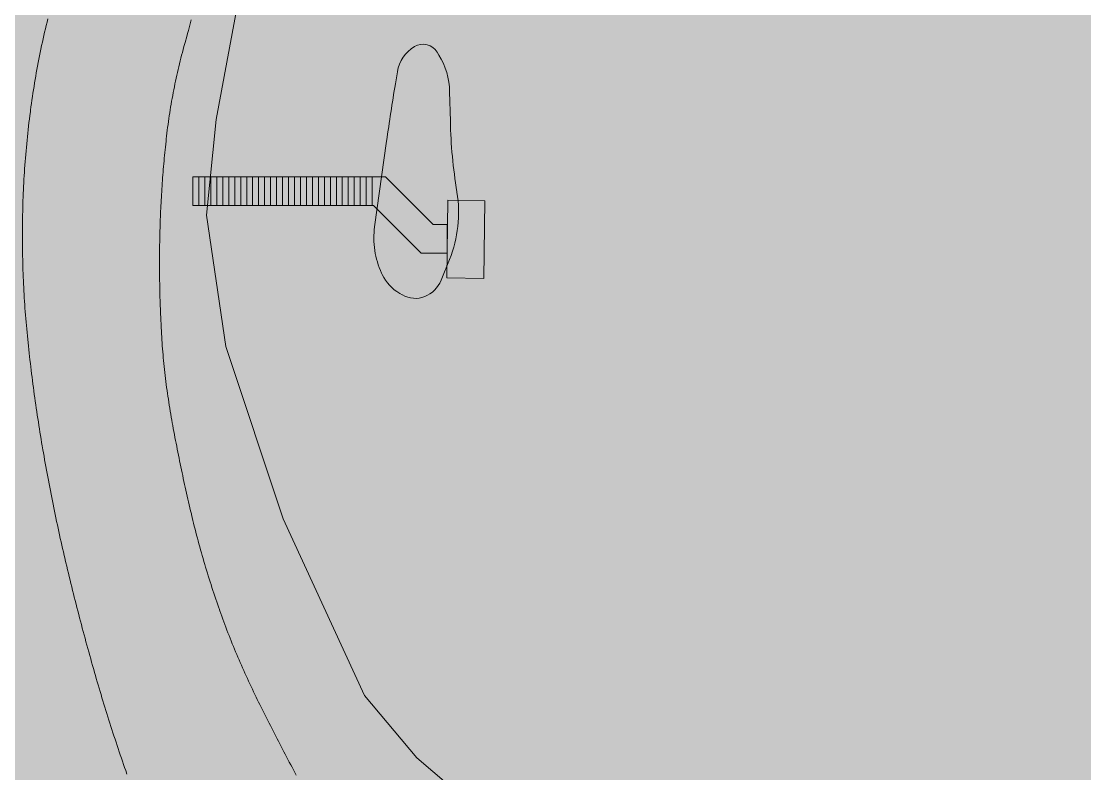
# Model space of a CAD drawing. Header units: metres. Extents: x 68582 to 69192, y 19191 to 19633.
# Drawn here: x 68672.55 to 68717.03, y 19415.33 to 19446.81 of the extents above; entities that cross this region are included whole.
import ezdxf

# ---------------------------------------------------------------- set-up
doc = ezdxf.new("R2010")
doc.units = ezdxf.units.M
doc.linetypes.add('Dash Style-10', pattern=[30.1625, 19.05, -1.411154, 3.527692, -1.411154, 3.175, -1.5875])
doc.layers.get('0').update_dxf_attribs({"lineweight": 15})
doc.layers.add('None', color=7, linetype='Continuous', lineweight=5)

msp = doc.modelspace()

# ---------------------------------------------------------------- hatches: boundary and pattern name
at = {"true_color": 0xd1f0d1, "transparency": 33554687}
msp.add_hatch(color=254, dxfattribs=at).paths.add_polyline_path([(68588.122, 19191.443), (69192.296, 19191.443), (69192.296, 19628.232), (68588.122, 19628.232)], flags=0)
at = {"layer": 'None', "linetype": 'Continuous', "lineweight": 0, "true_color": 0xffffff, "transparency": 33554687}
msp.add_hatch(color=7, dxfattribs=at).paths.add_polyline_path([(68683.178, 19389.013), (68673.369, 19409.997), (68669.336, 19422.068), (68667.002, 19433.338), (68666.375, 19444.204), (68667.27, 19455.109), (68670.275, 19467.023), (68671.4, 19471.5), (68673.82, 19470.44), (68672.18, 19466.4), (68669.25, 19454.78), (68668.38, 19444.18), (68668.99, 19433.6), (68671.27, 19422.59), (68675.23, 19410.74), (68684.99, 19389.86)], flags=0)
at = {"layer": 'None', "linetype": 'Continuous', "lineweight": 0, "true_color": 0xa6caf0, "transparency": 33554687}
for points in [[(68704.58, 19395.3), (68703.2, 19396.8), (68701.5, 19397.3), (68700.2, 19398.7), (68699.7, 19405.6), (68698.9, 19407.6), (68693.3, 19412.4), (68689.1, 19416), (68686.9, 19418.6), (68683.5, 19426), (68681.1, 19433.2), (68680.3, 19438.7), (68680.7, 19442.7), (68681.6, 19447.5), (68685, 19454.9), (68686.8, 19457.6), (68688.5, 19459.6), (68691.2, 19462), (68694, 19463.9), (68698.1, 19466.5), (68700.6, 19467.9), (68703.8, 19468.8), (68707.4, 19469.2), (68712.5, 19468.9), (68722.6, 19467.8), (68725.6, 19467), (68728.4, 19465.5), (68730.9, 19463.3), (68732.6, 19459.8), (68734.2, 19455.2), (68736.5, 19451.4), (68739.7, 19447), (68743.2, 19443.5), (68744.5, 19442.6), (68753.8, 19438.5), (68757.8, 19437.1), (68760.2, 19436.5), (68763.4, 19436.2), (68766, 19435.6), (68765.4, 19434), (68763.9, 19433.7), (68760.7, 19433.7), (68756.1, 19433.5), (68749.2, 19431.6), (68743.7, 19431.1), (68739.9, 19431.1), (68736.8, 19430.4), (68731.2, 19428.1), (68728.2, 19426.1), (68725.4, 19423.8), (68721.33, 19418.5), (68715.9, 19412.5), (68714.3, 19409.6), (68713.2, 19404.8), (68711.8, 19401.6), (68711.2, 19399.4), (68711.2, 19397.44)], [(68765.725, 19434.805), (68766.019, 19435.677), (68762.616, 19436.238), (68758, 19437), (68755.43, 19435.422), (68752.42, 19435.172), (68746.42, 19433.442), (68740.2, 19432.792), (68737.07, 19432.832), (68731.06, 19431.012), (68725.32, 19427.982), (68720.56, 19423.202), (68714.7, 19416.292), (68712.76, 19414.002), (68711.25, 19411.382), (68709, 19400), (68711, 19391.944), (68711.787, 19391.727), (68714.037, 19391.977), (68716.007, 19390.577), (68717.467, 19385.657), (68720.467, 19380.287), (68723.057, 19377.887), (68733.206, 19369.586), (68736.687, 19366.106), (68739.4, 19357.17), (68742.02, 19357.17), (68742.05, 19360), (68741.26, 19364.6), (68739, 19368.42), (68734.297, 19372.9), (68726, 19379.638), (68722.78, 19382.6), (68719.77, 19387.988), (68718.32, 19392.89), (68716.35, 19394.29), (68714.1, 19394.04), (68712.58, 19394.46), (68711.544, 19395.591), (68710.996, 19397.52), (68711.93, 19401.84), (68713.81, 19407.05), (68714.25, 19409.65), (68715.76, 19412.27), (68723.56, 19421.47), (68727.7, 19425.627), (68734.06, 19429.28), (68740.07, 19431.1), (68743.583, 19431.1), (68748.9, 19431.656), (68755.7, 19433.429), (68765.45, 19434.05)]]:
    msp.add_hatch(color=151, dxfattribs=at).paths.add_polyline_path(points, flags=0)
at = {"layer": 'None', "linetype": 'Continuous', "lineweight": 0, "true_color": 0xffcc99, "transparency": 33554687}
for points in [[(68679.728, 19440.3), (68687.786, 19440.3), (68689.773, 19438.313), (68690.368, 19438.313), (68690.368, 19437.113), (68689.276, 19437.113), (68687.289, 19439.1), (68679.728, 19439.1)], [(68690.349, 19436.077), (68690.386, 19439.329), (68691.934, 19439.306), (68691.897, 19436.054)]]:
    msp.add_hatch(color=31, dxfattribs=at).paths.add_polyline_path(points, flags=0)

# ---------------------------------------------------------------- linework, layer by layer
at = {"layer": 'None', "color": 7, "linetype": 'Continuous', "lineweight": 5, "transparency": 33554687}
for p, q in [((68689.95, 19445.515), (68690.019, 19445.401)), ((68688.2, 19444.195), (68688.285, 19444.704)), ((68690.467, 19443.865), (68690.496, 19442.639)), ((68687.329, 19438.216), (68687.832, 19441.8)), ((68679.728, 19440.3), (68679.728, 19439.1)), ((68679.978, 19440.3), (68679.978, 19439.1)), ((68680.228, 19440.3), (68680.228, 19439.1)), ((68680.478, 19440.3), (68680.478, 19439.1)), ((68680.728, 19440.3), (68680.728, 19439.1)), ((68680.978, 19440.3), (68680.978, 19439.1)), ((68681.228, 19440.3), (68681.228, 19439.1)), ((68681.478, 19440.3), (68681.478, 19439.1)), ((68681.728, 19440.3), (68681.728, 19439.1)), ((68681.978, 19440.3), (68681.978, 19439.1)), ((68682.228, 19440.3), (68682.228, 19439.1)), ((68682.478, 19440.3), (68682.478, 19439.1)), ((68682.728, 19440.3), (68682.728, 19439.1)), ((68682.978, 19440.3), (68682.978, 19439.1)), ((68683.228, 19440.3), (68683.228, 19439.1)), ((68683.478, 19440.3), (68683.478, 19439.1)), ((68683.728, 19440.3), (68683.728, 19439.1)), ((68683.978, 19440.3), (68683.978, 19439.1)), ((68684.228, 19440.3), (68684.228, 19439.1)), ((68684.478, 19440.3), (68684.478, 19439.1)), ((68684.728, 19440.3), (68684.728, 19439.1)), ((68684.978, 19440.3), (68684.978, 19439.1)), ((68685.228, 19440.3), (68685.228, 19439.1)), ((68685.478, 19440.3), (68685.478, 19439.1)), ((68685.728, 19440.3), (68685.728, 19439.1)), ((68685.978, 19440.3), (68685.978, 19439.1)), ((68686.228, 19440.3), (68686.228, 19439.1)), ((68686.478, 19440.3), (68686.478, 19439.1)), ((68686.728, 19440.3), (68686.728, 19439.1)), ((68686.978, 19440.3), (68686.978, 19439.1)), ((68687.228, 19440.3), (68687.228, 19439.1)), ((68690.77, 19439.68), (68690.774, 19439.658)), ((68690.46, 19436.85), (68690.106, 19435.975)), ((68687.65, 19436.22), (68687.623, 19436.277)), ((68688.488, 19435.363), (68688.377, 19435.427))]:
    msp.add_line(p, q, dxfattribs=at)
for points in [[(68721.33, 19418.5), (68715.9, 19412.5), (68714.3, 19409.6), (68713.2, 19404.8), (68711.8, 19401.6), (68711.2, 19399.4), (68711.2, 19397.44), (68704.58, 19395.3), (68703.2, 19396.8), (68701.5, 19397.3), (68700.2, 19398.7), (68699.7, 19405.6), (68698.9, 19407.6), (68693.3, 19412.4), (68689.1, 19416), (68686.9, 19418.6), (68683.5, 19426), (68681.1, 19433.2), (68680.3, 19438.7), (68680.7, 19442.7), (68681.6, 19447.5)], [(68676.97, 19415.315), (68676.919, 19415.459), (68676.873, 19415.592), (68676.827, 19415.723), (68676.782, 19415.856), (68676.737, 19415.987), (68676.692, 19416.119), (68676.647, 19416.252), (68676.603, 19416.383), (68676.559, 19416.516), (68676.515, 19416.648), (68676.471, 19416.78), (68676.428, 19416.913), (68676.385, 19417.046), (68676.342, 19417.179), (68676.299, 19417.311), (68676.257, 19417.444), (68676.214, 19417.577), (68676.173, 19417.71), (68676.131, 19417.844), (68676.09, 19417.976), (68676.049, 19418.109), (68676.008, 19418.243), (68675.967, 19418.376), (68675.926, 19418.51), (68675.886, 19418.643), (68675.847, 19418.776), (68675.807, 19418.911), (68675.767, 19419.044), (68675.728, 19419.177), (68675.689, 19419.312), (68675.651, 19419.446), (68675.617, 19419.565), (68675.58, 19419.695), (68675.534, 19419.856), (68675.493, 19419.999), (68675.453, 19420.142), (68675.413, 19420.283), (68675.374, 19420.426), (68675.334, 19420.569), (68675.295, 19420.712), (68675.256, 19420.854), (68675.217, 19420.997), (68675.178, 19421.14), (68675.14, 19421.282), (68675.102, 19421.425), (68675.064, 19421.569), (68675.026, 19421.712), (68674.989, 19421.854), (68674.952, 19421.998), (68674.914, 19422.142), (68674.878, 19422.284), (68674.841, 19422.428), (68674.805, 19422.572), (68674.769, 19422.714), (68674.733, 19422.858), (68674.697, 19423.002), (68674.661, 19423.146), (68674.626, 19423.289), (68674.591, 19423.433), (68674.556, 19423.577), (68674.521, 19423.72), (68674.487, 19423.864), (68674.452, 19424.008), (68674.419, 19424.151), (68674.39, 19424.275), (68674.382, 19424.308), (68674.345, 19424.466), (68674.312, 19424.608), (68674.28, 19424.751), (68674.247, 19424.893), (68674.215, 19425.035), (68674.183, 19425.178), (68674.152, 19425.32), (68674.121, 19425.462), (68674.09, 19425.605), (68674.059, 19425.747), (68674.029, 19425.89), (68673.998, 19426.033), (68673.969, 19426.176), (68673.939, 19426.318), (68673.91, 19426.461), (68673.881, 19426.604), (68673.852, 19426.747), (68673.823, 19426.89), (68673.795, 19427.033), (68673.767, 19427.176), (68673.739, 19427.32), (68673.712, 19427.463), (68673.684, 19427.606), (68673.657, 19427.749), (68673.631, 19427.893), (68673.604, 19428.036), (68673.578, 19428.18), (68673.552, 19428.323), (68673.527, 19428.467), (68673.501, 19428.61), (68673.476, 19428.754), (68673.455, 19428.88), (68673.454, 19428.886), (68673.426, 19429.046), (68673.402, 19429.188), (68673.379, 19429.332), (68673.355, 19429.476), (68673.332, 19429.62), (68673.309, 19429.762), (68673.286, 19429.906), (68673.264, 19430.05), (68673.242, 19430.194), (68673.22, 19430.338), (68673.199, 19430.481), (68673.178, 19430.625), (68673.157, 19430.77), (68673.136, 19430.914), (68673.116, 19431.057), (68673.096, 19431.201), (68673.076, 19431.346), (68673.057, 19431.49), (68673.038, 19431.633), (68673.019, 19431.778), (68673.001, 19431.922), (68672.983, 19432.067), (68672.965, 19432.211), (68672.948, 19432.355), (68672.93, 19432.5), (68672.913, 19432.644), (68672.897, 19432.789), (68672.88, 19432.933), (68672.864, 19433.077), (68672.849, 19433.222), (68672.833, 19433.367), (68672.82, 19433.495), (68672.804, 19433.649), (68672.79, 19433.794), (68672.776, 19433.939), (68672.763, 19434.083), (68672.75, 19434.228), (68672.738, 19434.373), (68672.727, 19434.518), (68672.715, 19434.663), (68672.705, 19434.807), (68672.695, 19434.952), (68672.685, 19435.097), (68672.676, 19435.243), (68672.667, 19435.387), (68672.659, 19435.533), (68672.651, 19435.678), (68672.644, 19435.822), (68672.638, 19435.968), (68672.632, 19436.113), (68672.626, 19436.258), (68672.621, 19436.403), (68672.616, 19436.549), (68672.612, 19436.694), (68672.609, 19436.839), (68672.606, 19436.984), (68672.603, 19437.129), (68672.601, 19437.275), (68672.599, 19437.42), (68672.598, 19437.566), (68672.598, 19437.711), (68672.598, 19437.836), (68672.598, 19437.981), (68672.599, 19438.137), (68672.6, 19438.235), (68672.6, 19438.275), (68672.602, 19438.414), (68672.604, 19438.563), (68672.606, 19438.712), (68672.609, 19438.86), (68672.613, 19439.009), (68672.618, 19439.158), (68672.622, 19439.307), (68672.628, 19439.456), (68672.634, 19439.604), (68672.64, 19439.754), (68672.648, 19439.902), (68672.655, 19440.051), (68672.664, 19440.2), (68672.672, 19440.348), (68672.682, 19440.497), (68672.692, 19440.645), (68672.702, 19440.794), (68672.714, 19440.942), (68672.725, 19441.091), (68672.738, 19441.24), (68672.75, 19441.388), (68672.764, 19441.536), (68672.778, 19441.684), (68672.792, 19441.833), (68672.807, 19441.981), (68672.823, 19442.129), (68672.839, 19442.277), (68672.856, 19442.425), (68672.873, 19442.573), (68672.891, 19442.721), (68672.91, 19442.869), (68672.93, 19443.025), (68672.939, 19443.094), (68672.957, 19443.229), (68672.977, 19443.373), (68672.997, 19443.516), (68673.018, 19443.659), (68673.039, 19443.802), (68673.061, 19443.945), (68673.084, 19444.087), (68673.107, 19444.23), (68673.131, 19444.372), (68673.155, 19444.515), (68673.18, 19444.657), (68673.206, 19444.8), (68673.232, 19444.941), (68673.259, 19445.084), (68673.286, 19445.225), (68673.314, 19445.367), (68673.343, 19445.509), (68673.372, 19445.65), (68673.402, 19445.792), (68673.432, 19445.933), (68673.463, 19446.075), (68673.495, 19446.215), (68673.527, 19446.356), (68673.56, 19446.497), (68673.593, 19446.638), (68673.627, 19446.778), (68673.662, 19446.919)], [(68679.661, 19446.875), (68679.63, 19446.761), (68679.6, 19446.648), (68679.569, 19446.533), (68679.538, 19446.42), (68679.507, 19446.307), (68679.469, 19446.171), (68679.4, 19445.92), (68679.353, 19445.751), (68679.32, 19445.627), (68679.288, 19445.509), (68679.257, 19445.389), (68679.226, 19445.27), (68679.196, 19445.151), (68679.167, 19445.032), (68679.138, 19444.912), (68679.11, 19444.792), (68679.082, 19444.673), (68679.055, 19444.552), (68679.029, 19444.432), (68679.003, 19444.312), (68678.978, 19444.192), (68678.953, 19444.071), (68678.929, 19443.95), (68678.906, 19443.83), (68678.883, 19443.709), (68678.861, 19443.588), (68678.84, 19443.467), (68678.819, 19443.346), (68678.798, 19443.224), (68678.778, 19443.103), (68678.759, 19442.981), (68678.741, 19442.86), (68678.723, 19442.738), (68678.705, 19442.616), (68678.689, 19442.495), (68678.673, 19442.373), (68678.657, 19442.25), (68678.642, 19442.129), (68678.628, 19442.006), (68678.615, 19441.89), (68678.604, 19441.794), (68678.591, 19441.667), (68678.578, 19441.55), (68678.566, 19441.434), (68678.555, 19441.318), (68678.543, 19441.201), (68678.532, 19441.084), (68678.521, 19440.967), (68678.511, 19440.851), (68678.501, 19440.734), (68678.491, 19440.617), (68678.481, 19440.501), (68678.472, 19440.383), (68678.463, 19440.267), (68678.454, 19440.15), (68678.446, 19440.033), (68678.438, 19439.916), (68678.43, 19439.799), (68678.423, 19439.682), (68678.415, 19439.565), (68678.409, 19439.448), (68678.402, 19439.332), (68678.396, 19439.215), (68678.39, 19439.097), (68678.384, 19438.98), (68678.379, 19438.863), (68678.374, 19438.746), (68678.369, 19438.629), (68678.364, 19438.512), (68678.36, 19438.395), (68678.356, 19438.278), (68678.353, 19438.161), (68678.35, 19438.055), (68678.347, 19437.925), (68678.344, 19437.808), (68678.342, 19437.691), (68678.339, 19437.573), (68678.337, 19437.456), (68678.336, 19437.339), (68678.334, 19437.222), (68678.333, 19437.105), (68678.333, 19436.988), (68678.332, 19436.871), (68678.332, 19436.753), (68678.332, 19436.661), (68678.332, 19436.544), (68678.332, 19436.427), (68678.333, 19436.309), (68678.334, 19436.192), (68678.335, 19436.076), (68678.337, 19435.958), (68678.339, 19435.841), (68678.341, 19435.724), (68678.343, 19435.607), (68678.346, 19435.49), (68678.349, 19435.372), (68678.352, 19435.255), (68678.355, 19435.138), (68678.359, 19435.021), (68678.363, 19434.904), (68678.367, 19434.787), (68678.372, 19434.67), (68678.376, 19434.553), (68678.381, 19434.436), (68678.387, 19434.306), (68678.395, 19434.14), (68678.397, 19434.104), (68678.402, 19433.987), (68678.409, 19433.861), (68678.416, 19433.736), (68678.424, 19433.611), (68678.432, 19433.486), (68678.44, 19433.361), (68678.449, 19433.236), (68678.459, 19433.112), (68678.469, 19432.987), (68678.48, 19432.862), (68678.491, 19432.738), (68678.503, 19432.613), (68678.515, 19432.488), (68678.528, 19432.364), (68678.541, 19432.239), (68678.555, 19432.115), (68678.569, 19431.99), (68678.584, 19431.866), (68678.599, 19431.741), (68678.615, 19431.617), (68678.631, 19431.493), (68678.648, 19431.369), (68678.665, 19431.245), (68678.683, 19431.121), (68678.701, 19430.997), (68678.72, 19430.873), (68678.739, 19430.749), (68678.759, 19430.626), (68678.779, 19430.502), (68678.8, 19430.379), (68678.822, 19430.255), (68678.845, 19430.125), (68678.864, 19430.018), (68678.886, 19429.895), (68678.909, 19429.771), (68678.932, 19429.648), (68678.955, 19429.525), (68678.979, 19429.401), (68679.002, 19429.278), (68679.026, 19429.155), (68679.05, 19429.032), (68679.074, 19428.909), (68679.098, 19428.785), (68679.123, 19428.662), (68679.148, 19428.54), (68679.173, 19428.417), (68679.198, 19428.294), (68679.223, 19428.171), (68679.249, 19428.049), (68679.275, 19427.926), (68679.301, 19427.804), (68679.328, 19427.68), (68679.354, 19427.558), (68679.381, 19427.435), (68679.408, 19427.313), (68679.435, 19427.19), (68679.462, 19427.068), (68679.49, 19426.946), (68679.517, 19426.824), (68679.545, 19426.702), (68679.574, 19426.578), (68679.602, 19426.456), (68679.631, 19426.334), (68679.663, 19426.198), (68679.67, 19426.17), (68679.697, 19426.055), (68679.727, 19425.931), (68679.758, 19425.807), (68679.788, 19425.684), (68679.82, 19425.561), (68679.851, 19425.438), (68679.883, 19425.315), (68679.915, 19425.192), (68679.948, 19425.069), (68679.981, 19424.946), (68680.015, 19424.824), (68680.049, 19424.701), (68680.083, 19424.579), (68680.118, 19424.457), (68680.153, 19424.335), (68680.189, 19424.213), (68680.224, 19424.091), (68680.261, 19423.969), (68680.298, 19423.847), (68680.335, 19423.726), (68680.372, 19423.604), (68680.41, 19423.483), (68680.449, 19423.362), (68680.487, 19423.241), (68680.526, 19423.12), (68680.566, 19422.999), (68680.606, 19422.879), (68680.646, 19422.758), (68680.687, 19422.638), (68680.728, 19422.517), (68680.77, 19422.397), (68680.814, 19422.27), (68680.825, 19422.24), (68680.859, 19422.142), (68680.898, 19422.033), (68680.939, 19421.917), (68680.981, 19421.802), (68681.023, 19421.687), (68681.065, 19421.572), (68681.108, 19421.457), (68681.152, 19421.343), (68681.196, 19421.228), (68681.24, 19421.114), (68681.285, 19421), (68681.33, 19420.886), (68681.375, 19420.772), (68681.421, 19420.659), (68681.468, 19420.545), (68681.515, 19420.432), (68681.562, 19420.319), (68681.61, 19420.206), (68681.658, 19420.093), (68681.707, 19419.981), (68681.756, 19419.868), (68681.805, 19419.756), (68681.855, 19419.644), (68681.905, 19419.533), (68681.956, 19419.421), (68682.007, 19419.31), (68682.059, 19419.198), (68682.111, 19419.087), (68682.163, 19418.976), (68682.216, 19418.866), (68682.269, 19418.756), (68682.323, 19418.645), (68682.38, 19418.53), (68682.423, 19418.44), (68682.477, 19418.331), (68682.532, 19418.221), (68682.587, 19418.111), (68682.641, 19418.001), (68682.696, 19417.892), (68682.751, 19417.782), (68682.807, 19417.671), (68682.862, 19417.561), (68682.918, 19417.452), (68682.973, 19417.343), (68683.029, 19417.233), (68683.085, 19417.124), (68683.14, 19417.015), (68683.196, 19416.906), (68683.252, 19416.797), (68683.308, 19416.688), (68683.364, 19416.579), (68683.421, 19416.47), (68683.477, 19416.361), (68683.534, 19416.252), (68683.59, 19416.143), (68683.647, 19416.035), (68683.704, 19415.926), (68683.761, 19415.818), (68683.818, 19415.709), (68683.875, 19415.601), (68683.933, 19415.492), (68683.99, 19415.384), (68684.047, 19415.276)]]:
    msp.add_lwpolyline(points, dxfattribs=at)
at = {"layer": 'None', "color": 7, "linetype": 'Dash Style-10', "lineweight": 5, "transparency": 33554687}
for points in [[(68679.728, 19440.3), (68687.786, 19440.3), (68689.773, 19438.313), (68690.368, 19438.313), (68690.368, 19437.113), (68689.276, 19437.113), (68687.289, 19439.1), (68679.728, 19439.1)], [(68690.349, 19436.077), (68690.386, 19439.329), (68691.934, 19439.306), (68691.897, 19436.054)]]:
    msp.add_lwpolyline(points, close=True, dxfattribs=at)
at = {"layer": 'None', "color": 7, "linetype": 'Continuous', "lineweight": 5, "transparency": 33554687, "extrusion": (0, 0, -1)}
for centre, radius, start, end in [((-68689.355, 19445.155), 0.696, 58.8243, 148.8049), ((-68689.779, 19444.454), 1.515, 9.5012, 58.8243), ((-68687.363, 19443.793), 3.105, 148.8049, 178.6742), ((-68778.103, 19429.148), 91.154, 7.97812, 9.50119), ((-68685.604, 19438.814), 5.238, 170.7274, 202.019), ((-68690.729, 19437.739), 3.433, 351.3844, 7.9781), ((-68690.731, 19437.74), 3.435, 334.7989, 351.3844), ((-68689.285, 19436.99), 1.807, 300.1545, 334.7989), ((-68688.966, 19436.435), 1.229, 202.019, 248.0968), ((-68689.026, 19436.288), 1.07, 248.0968, 300.1545)]:
    msp.add_arc(centre, radius, start, end, dxfattribs=at)
at = {"layer": 'None', "color": 7, "linetype": 'Continuous', "lineweight": 5, "transparency": 33554687}
msp.add_arc((68711.933, 19443.135), 21.443, 181.3258, 189.2726, dxfattribs=at)

doc.saveas('drawing.dxf')
